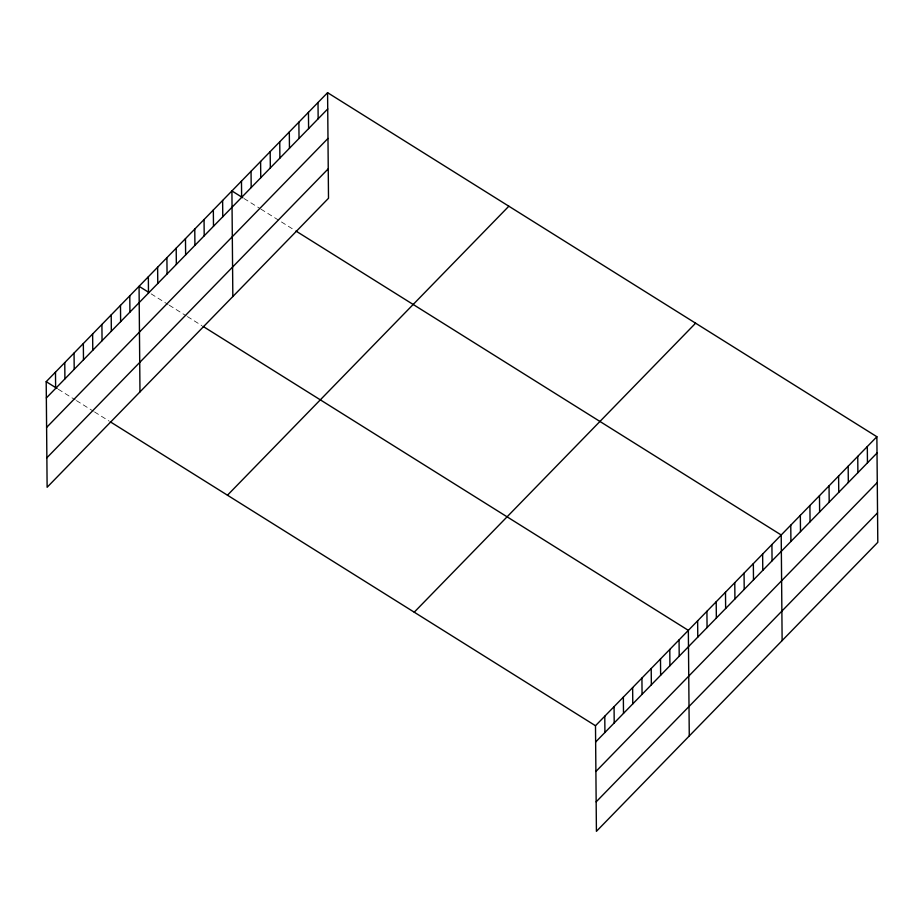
<?xml version="1.0" encoding="UTF-8"?>
<svg xmlns="http://www.w3.org/2000/svg" width="924" height="924" viewBox="0 0 924 924"><rect width="100%" height="100%" fill="white"/><g stroke="black" fill="none" stroke-linecap="round" stroke-linejoin="round"><path stroke-width="0.69" stroke-dasharray="4.62 3.46" d="M243.994 198.498L259.713 208.339M260.915 209.101L294.756 230.295M151.143 293.867L168.064 304.47M169.265 305.22L186.186 315.823M187.399 316.574L201.894 325.664M58.281 389.235L75.202 399.838M76.415 400.589L93.324 411.192M94.537 411.942L109.044 421.032"/><path stroke-width="1.39" d="M327.581 92.677L328.505 198.267L47.124 487.271L46.2 381.67L327.581 92.677L876.876 436.729L877.8 542.33L596.419 831.323L595.495 725.733L876.876 436.729M46.339 397.955L327.731 108.963M46.604 427.431L327.985 138.438M46.87 457.796L328.251 168.803M227.466 495.206L508.847 206.214M414.229 612.196L695.61 323.192M595.634 742.018L877.026 453.026M595.888 771.494L877.28 482.501M596.153 801.859L877.546 512.855M242.793 197.748L231.912 190.933L232.836 296.523M295.957 231.046L781.207 534.996L782.131 640.586M148.729 292.354L139.062 286.301L139.974 391.892M203.107 326.415L688.345 630.364L689.269 735.954M46.2 381.67L57.08 388.484M110.245 421.783L595.495 725.733M867.313 446.558L867.451 462.855M857.749 456.387L857.888 472.672M848.174 466.216L848.324 482.501M838.611 476.033L838.749 492.33M829.047 485.862L829.186 502.159M819.472 495.691L819.623 511.977M809.909 505.52L810.048 521.806M800.346 515.338L800.484 531.635M790.771 525.167L790.921 541.464M771.921 544.525L772.06 560.822M762.635 554.065L762.774 570.362M753.349 563.605L753.487 579.891M744.063 573.146L744.201 589.431M734.776 582.674L734.926 598.971M725.49 592.215L725.64 608.512M716.204 601.755L716.354 618.041M706.918 611.284L707.068 627.581M697.632 620.824L697.782 637.121M679.059 639.905L679.209 656.19M669.784 649.433L669.923 665.73M660.498 658.974L660.637 675.259M651.212 668.514L651.351 684.799M641.926 678.043L642.064 694.34M632.64 687.583L632.778 703.88M623.354 697.123L623.492 713.409M614.067 706.652L614.206 722.949M604.781 716.192L604.92 732.489M318.018 102.495L318.156 118.792M308.454 112.324L308.593 128.621M298.879 122.153L299.029 138.438M289.316 131.97L289.455 148.267M279.753 141.799L279.891 158.096M270.178 151.628L270.328 167.914M260.614 161.457L260.753 177.743M251.051 171.275L251.189 187.572M241.476 181.104L241.626 197.401M222.626 200.473L222.765 216.759M213.34 210.002L213.49 226.299M204.054 219.542L204.204 235.828M194.768 229.083L194.918 245.368M185.481 238.611L185.632 254.909M176.195 248.152L176.345 264.449M166.909 257.692L167.059 273.978M157.623 267.221L157.773 283.518M148.348 276.761L148.487 293.058M129.776 295.842L129.914 312.127M120.49 305.37L120.628 321.668M111.203 314.911L111.342 331.208M101.917 324.451L102.056 340.737M92.631 333.98L92.77 350.277M83.345 343.52L83.483 359.817M74.059 353.06L74.197 369.346M64.772 362.601L64.911 378.886M55.486 372.129L55.625 388.427"/></g></svg>
